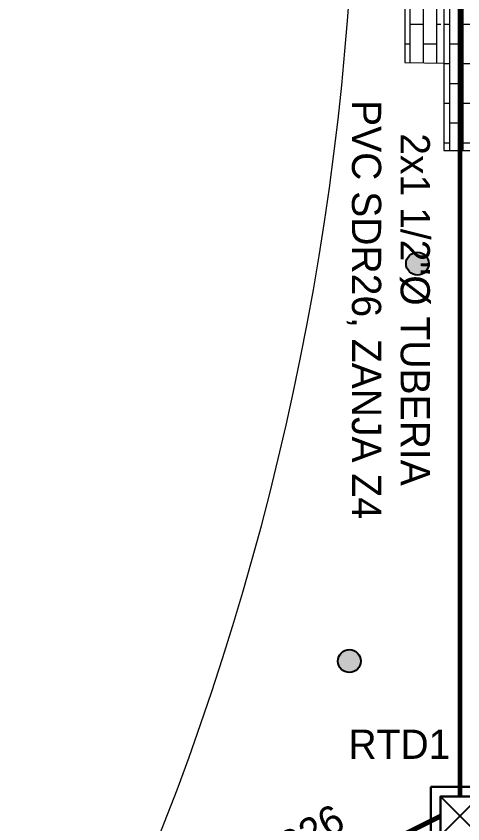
# Model space of a CAD drawing. Header units: metres. Extents: x 14 to 2416, y -346 to 476.
# Drawn here: x 22.46 to 27.05, y -222.85 to -214.56 of the extents above; entities that cross this region are included whole.
import ezdxf

# ---------------------------------------------------------------- set-up
doc = ezdxf.new("R2010")
doc.units = ezdxf.units.M
for name, pattern in [('0', [0]), ('Dash Style-2', [0.694425, 0.48607, -0.208355]), ('STYLE_06', [1.041641, 0.625, -0.208282, 0.069427, -0.138931])]:
    doc.linetypes.add(name, pattern=pattern)
doc.layers.get('0').update_dxf_attribs({"linetype": '0', "lineweight": 20})
for name, color, linetype, lineweight in [('A-ANNO-TEXT', 20, 'Continuous', 13), ('baños', 251, 'Continuous', 0), ('calle', 254, 'Continuous', 0), ('E Base Registro', 8, 'Continuous', 30), ('E Registro Elect y Telef', 174, 'Continuous', 25), ('E Tuberia Emp Losa', 22, 'Continuous', 40), ('E Tuberia Emp Piso', 24, 'Dash Style-2', 40), ('E Tuberia Telefonica', 118, 'STYLE_06', 40), ('piso', 253, 'Continuous', 0)]:
    doc.layers.add(name, color=color, linetype=linetype, lineweight=lineweight)
doc.layers.add('hatch piso', color=253, linetype='Continuous', lineweight=0, transparency=0.7)
doc.layers.add('MAVA Luminarias', color=1, linetype='Continuous')
doc.styles.add('CENTURY GOTHIC', font='GOTHIC.TTF')
doc.styles.get("Standard").update_dxf_attribs({"font": 'arial.ttf', "height": 0.1875})
pattern_1 = [(270, (38.70153, 39.36118), (0.1354836, -2e-17), []), (0, (38.70153, 39.36118), (0.1354836, 0.2032), [0.1354836, -0.1354836])]

# ---------------------------------------------------------------- blocks, each defined once
blk = doc.blocks.new('PL BASE 1N NASAS 09')
at = {"layer": 'piso'}
for p, q in [((-123.5311, -41.6497), (-123.5311, -48.8454)), ((-123.9311, -42.5497), (-123.9311, -47.9443)), ((-123.9311, -47.9443), (-123.5311, -47.9498)), ((-123.5311, -48.8454), (-122.4317, -48.8497))]:
    blk.add_line(p, q, dxfattribs=at)
at = {"layer": 'baños', "linetype": 'Continuous'}
for tag, p in [('MODELNUMBER', (-121.6562, -54.8273)), ('TRADENAME', (-121.6562, -54.8273)), ('PRODUCT', (-121.6562, -54.8274)), ('MATERIAL', (-121.6562, -54.8274))]:
    blk.add_attdef(tag, p, '', height=0.0000254, rotation=359.99992, dxfattribs=at)
blk = doc.blocks.new('PL MUEBLES 1N NASAS 09')
at = {"layer": 'hatch piso'}
h = blk.add_hatch(dxfattribs=at)
h.set_pattern_fill('AR-BRSTD', color=256, scale=0.002, angle=-90)
h.set_pattern_definition(pattern_1)
edge = h.paths.add_edge_path()
edge.add_arc((42.2052, 44.7282), 0.0254, 5.5979, 84.4021)
edge.add_line((42.2077, 44.7535), (42.0105, 44.7535))
edge.add_arc((42.0105, 44.8335), 0.08, 180, 270, ccw=False)
edge.add_line((41.9305, 44.8335), (41.9305, 46.5503))
edge.add_line((41.9305, 46.5503), (38.7304, 46.5503))
edge.add_line((38.7304, 46.5503), (38.7304, 39.3612))
edge.add_line((38.7304, 39.3612), (41.9305, 39.3612))
edge.add_line((41.9305, 39.3612), (41.9305, 41.0735))
edge.add_arc((42.0105, 41.0735), 0.08, 91.75822, 180, ccw=False)
edge.add_line((42.008, 41.1535), (42.1927, 41.1536))
edge.add_arc((42.1905, 41.1935), 0.04, 273.21897, 360)
edge.add_line((42.2305, 41.1935), (42.2305, 44.7307))
h = blk.add_hatch(dxfattribs=at)
h.set_pattern_fill('AR-BRSTD', color=256, scale=0.002, angle=-90)
h.set_pattern_definition(pattern_1)
h.paths.add_polyline_path([(38.7015, 45.6503), (38.3304, 45.6503), (38.3304, 40.2612), (38.7015, 40.2612)])
at = {"layer": 'baños'}
blk.add_blockref('PL BASE 1N NASAS 09', (162.2615, 88.2033), dxfattribs=at)
blk = doc.blocks.new('A$Cbef68299')
blk.add_blockref('PL MUEBLES 1N NASAS 09', (-30.7659, -32.0535))
blk = doc.blocks.new('A$Cc5be7df0')
at = {"layer": 'calle'}
blk.add_arc((-17.7613, 28.237), 28.9752, 333.79791, 18.79711, dxfattribs=at)
at = {"layer": 'A-ANNO-TEXT'}
blk.add_blockref('A$Cbef68299', (4.1493, 17.337), dxfattribs=at)
blk = doc.blocks.new('A$Cd6acdfdc')
at = {"layer": 'MAVA Luminarias', "transparency": 33554687}
blk.add_hatch(color=2, dxfattribs=at).paths.add_polyline_path([(0, 0.079, 1), (0.158, 0.079, 1)])
at = {"layer": 'MAVA Luminarias', "color": 2, "transparency": 33554687}
blk.add_circle((0.079, 0.079), 0.079, dxfattribs=at)
blk = doc.blocks.new('*U470')
at = {"layer": 'E Base Registro', "color": 8, "linetype": 'Continuous', "ltscale": 0.65, "flags": 128}
blk.add_lwpolyline([(-0.55, 0), (0.55, 0), (0.55, -0.6), (-0.55, -0.6)], close=True, dxfattribs=at)
at = {"layer": 'E Registro Elect y Telef'}
for p, q in [((-0.05, -0.1, -41.148), (-0.45, -0.5, -41.148)), ((-0.45, -0.1, -82.296), (-0.05, -0.5, -82.296)), ((0.05, -0.1), (0.45, -0.5)), ((0.45, -0.1, -41.148), (0.05, -0.5, -41.148))]:
    blk.add_line(p, q, dxfattribs=at)
at = {"layer": 'E Registro Elect y Telef', "elevation": -41.148}
blk.add_lwpolyline([(-0.05, -0.1), (-0.45, -0.1), (-0.45, -0.5), (-0.05, -0.5)], close=True, dxfattribs=at)
at = {"layer": 'E Registro Elect y Telef'}
for points, elevation in [([(-0.45, -0.5), (-0.45, -0.1), (-0.05, -0.1), (-0.05, -0.5), (-0.45, -0.5)], -82.296), ([(0.45, -0.5), (0.45, -0.1), (0.05, -0.1), (0.05, -0.5), (0.45, -0.5)], -41.148)]:
    blk.add_lwpolyline(points, dxfattribs=dict(at, elevation=elevation))
blk.add_lwpolyline([(0.05, -0.1), (0.45, -0.1), (0.45, -0.5), (0.05, -0.5)], close=True, dxfattribs=at)

msp = doc.modelspace()

# ---------------------------------------------------------------- linework, layer by layer
at = {"layer": 'E Tuberia Emp Piso', "color": 1, "const_width": 0.05}
msp.add_lwpolyline([(27.0188, -222.5728), (27.0188, -208.5323)], dxfattribs=at)
at = {"layer": 'E Tuberia Telefonica', "const_width": 0.05, "elevation": -41.148}
msp.add_lwpolyline([(16.8738, -229.6826), (17.3169, -228.9781, -0.076925), (26.8188, -222.7728)], format="xyb", dxfattribs=at)

# ---------------------------------------------------------------- block references
at = {"layer": 'A-ANNO-TEXT'}
msp.add_blockref('A$Cc5be7df0', (14.7377, -240.577), dxfattribs=at)
at = {"layer": 'E Registro Elect y Telef'}
msp.add_blockref('*U470', (27.2688, -222.4728, -41.148), dxfattribs=at)
at = {"layer": 'MAVA Luminarias', "xscale": 1.483214008569871, "yscale": 1.483214008569871, "zscale": 1.483214008569871}
for p in [(26.4643, -217.2159), (25.7648, -221.2977)]:
    msp.add_blockref('A$Cd6acdfdc', p, dxfattribs=at)

# ---------------------------------------------------------------- texts
at = {"layer": 'E Tuberia Emp Losa', "insert": (26.2808, -217.5702), "char_height": 0.3, "width": 4.497303, "attachment_point": 5, "rotation": 270, "style": 'CENTURY GOTHIC'}
msp.add_mtext('2x1 1/2"%%C TUBERIA PVC SDR26, ZANJA Z4 ', dxfattribs=at)
at = {"layer": 'E Tuberia Emp Piso', "insert": (26.3957, -222.0346), "char_height": 0.3, "width": 0.618901, "attachment_point": 5, "style": 'CENTURY GOTHIC'}
msp.add_mtext('RTD1  ', dxfattribs=at)
at = {"layer": 'E Tuberia Telefonica', "insert": (23.4489, -224.1199), "char_height": 0.3, "width": 6.088211, "attachment_point": 5, "rotation": 30, "style": 'CENTURY GOTHIC'}
msp.add_mtext('2x1" %%C TUBERIA PVC SDR26 ', dxfattribs=at)

doc.saveas('drawing.dxf')
